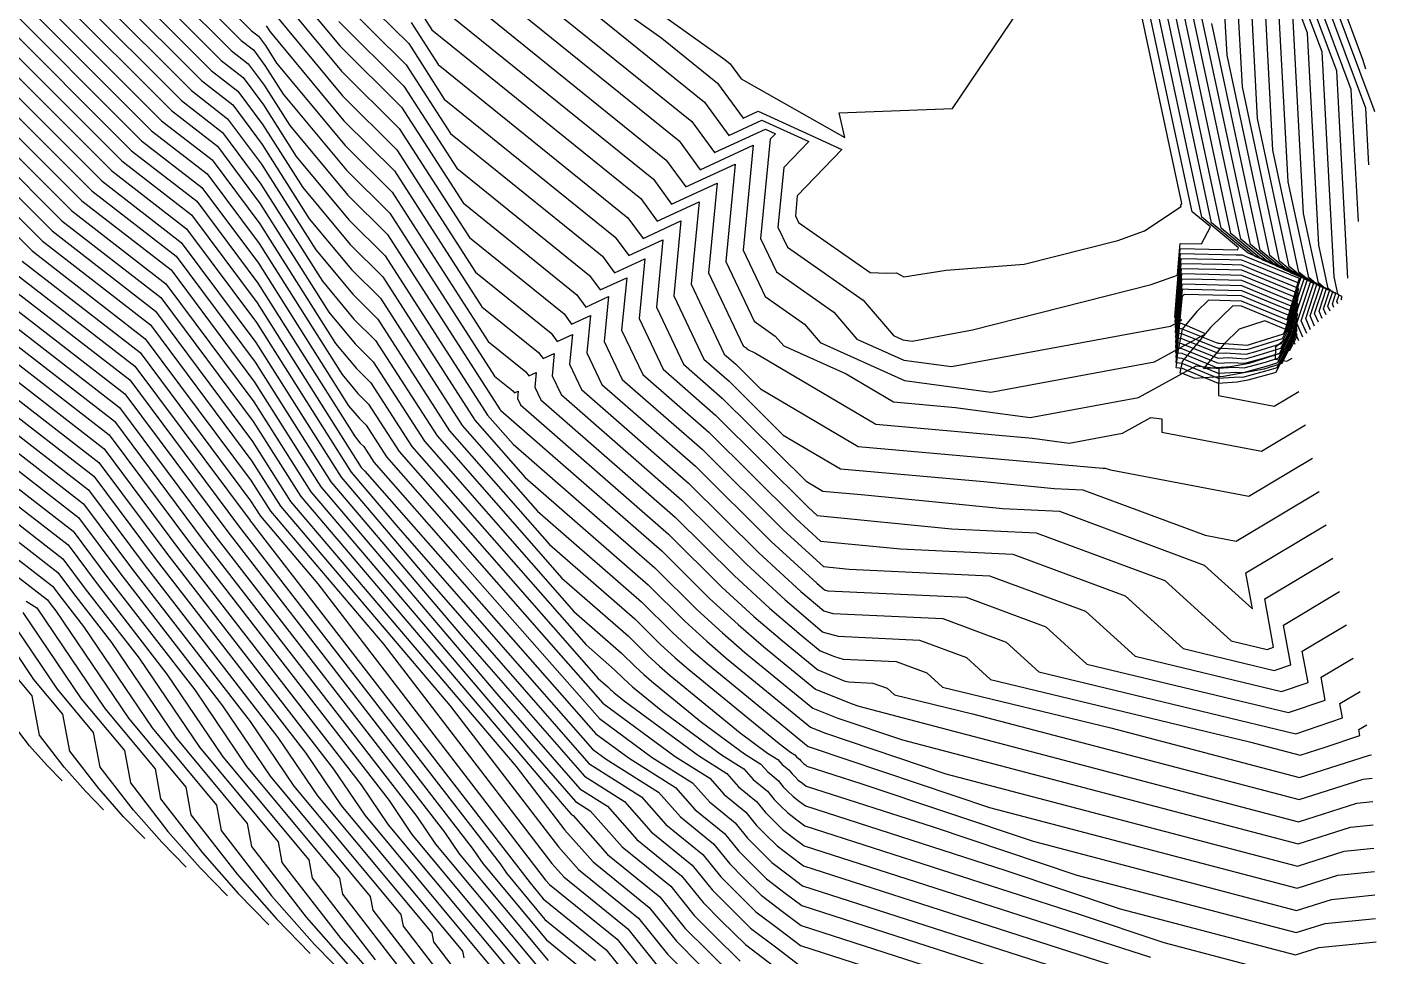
# Model space of a CAD drawing. Header units: metres. Extents: x -113 to 31, y -63 to 51.
# Drawn here: x -25.6 to 18.87, y -47.71 to -17.07 of the extents above; entities that cross this region are included whole.
import ezdxf

# ---------------------------------------------------------------- set-up
doc = ezdxf.new("R2010")
doc.units = ezdxf.units.M

msp = doc.modelspace()

# ---------------------------------------------------------------- linework, layer by layer
for p, q in [((18.052, -19.126), (12.873, -5.27)), ((18.534, -19.744), (13.088, -5.174)), ((18.805, -19.798), (13.302, -5.077)), ((18.436, -18.14), (13.517, -4.981)), ((16.607, -17.273), (12.229, -5.56)), ((17.089, -17.891), (12.444, -5.463)), ((17.571, -18.508), (12.658, -5.367)), ((12.466, -22.891), (9.414, -8.599)), ((12.805, -23.161), (9.919, -9.644)), ((13.125, -23.342), (10.423, -10.688)), ((13.446, -23.523), (10.928, -11.732)), ((13.766, -23.703), (11.433, -12.776)), ((-9.744, -13.027), (-2.601, -18.137)), ((-10.35, -13.377), (-4.671, -17.439)), ((13.956, -17.997), (13.717, -13.565)), ((14.086, -23.884), (11.937, -13.82)), ((14.461, -19.041), (14.199, -14.183)), ((-29.653, -14.302), (-22.477, -21.481)), ((-28.864, -14.432), (-22.149, -21.15)), ((-28.04, -14.597), (-21.821, -20.819)), ((4.907, -19.76), (8.446, -14.494)), ((-29.793, -14.82), (-22.806, -21.811)), ((-27.216, -14.762), (-21.493, -20.489)), ((-26.392, -14.928), (-21.165, -20.158)), ((-25.569, -15.093), (-20.837, -19.827)), ((-12.671, -14.875), (-4.528, -21.455)), ((14.407, -24.065), (12.442, -14.865)), ((14.965, -20.085), (14.68, -14.801)), ((-29.933, -15.339), (-23.134, -22.142)), ((-24.745, -15.259), (-20.508, -19.497)), ((-23.921, -15.424), (-20.18, -19.166)), ((-15.299, -15.352), (-13.018, -17.617)), ((-10.883, -15.345), (-4.107, -20.821)), ((15.47, -21.13), (15.162, -15.419)), ((-30.074, -15.858), (-23.462, -22.473)), ((-23.097, -15.589), (-19.852, -18.835)), ((-22.273, -15.755), (-19.524, -18.505)), ((-21.449, -15.92), (-19.196, -18.174)), ((14.727, -24.246), (12.947, -15.909)), ((-30.214, -16.376), (-23.79, -22.803)), ((-20.625, -16.086), (-18.868, -17.844)), ((-19.801, -16.251), (-18.54, -17.513)), ((-18.977, -16.416), (-18.211, -17.182)), ((-17.071, -16.316), (-15.236, -18.522)), ((-16.635, -16.071), (-15.277, -17.704)), ((-15.36, -16.068), (-13.096, -18.317)), ((-12.862, -16.219), (-12.258, -17.159)), ((-12.465, -16.017), (-4.949, -22.09)), ((-8.813, -16.043), (-3.686, -20.186)), ((15.975, -22.174), (15.644, -16.037)), ((-30.354, -16.895), (-24.118, -23.134)), ((-17.506, -16.56), (-15.194, -19.34)), ((-15.319, -16.886), (-13.174, -19.016)), ((-6.742, -16.741), (-3.265, -19.551)), ((16.479, -23.218), (16.126, -16.655)), ((-18.211, -17.182), (-17.967, -17.372)), ((-17.716, -17.027), (-17.587, -17.231)), ((-17.587, -17.231), (-15.153, -20.158)), ((-12.94, -16.918), (-12.051, -18.301)), ((-12.258, -17.159), (-5.37, -22.725)), ((15.047, -24.427), (13.451, -16.953)), ((16.984, -24.262), (16.607, -17.273)), ((-30.495, -17.413), (-24.446, -23.464)), ((-18.54, -17.513), (-18.136, -17.826)), ((-17.967, -17.372), (-17.738, -17.68)), ((-17.738, -17.68), (-17.372, -18.258)), ((-15.277, -17.704), (-13.251, -19.716)), ((-13.018, -17.617), (-11.844, -19.443)), ((-4.671, -17.439), (-2.844, -18.916)), ((-30.635, -17.932), (-24.774, -23.795)), ((-19.196, -18.174), (-18.476, -18.733)), ((-18.868, -17.844), (-18.306, -18.279)), ((-18.136, -17.826), (-17.759, -18.333)), ((-2.601, -18.137), (-2.423, -18.281)), ((15.367, -24.607), (13.956, -17.997)), ((17.488, -25.306), (17.089, -17.891)), ((18.535, -18.463), (18.436, -18.14)), ((-30.775, -18.45), (-25.103, -24.126)), ((-19.524, -18.505), (-18.645, -19.186)), ((-18.306, -18.279), (-17.78, -18.985)), ((-17.759, -18.333), (-17.156, -19.285)), ((-17.372, -18.258), (-15.111, -20.976)), ((-15.236, -18.522), (-13.329, -20.415)), ((-13.096, -18.317), (-11.638, -20.585)), ((-12.051, -18.301), (-5.791, -23.36)), ((-2.423, -18.281), (-2.059, -18.779)), ((17.939, -25.349), (17.571, -18.508)), ((-30.916, -18.969), (-25.431, -24.456)), ((-19.852, -18.835), (-18.815, -19.64)), ((-18.476, -18.733), (-17.801, -19.638)), ((-17.78, -18.985), (-16.94, -20.313)), ((-13.174, -19.016), (-11.431, -21.728)), ((-2.844, -18.916), (-1.997, -20.076)), ((-2.059, -18.779), (1.357, -20.708)), ((15.688, -24.788), (14.461, -19.041)), ((-20.508, -19.497), (-19.154, -20.547)), ((-20.18, -19.166), (-18.985, -20.093)), ((-18.645, -19.186), (-17.823, -20.291)), ((-17.156, -19.285), (-15.07, -21.794)), ((-15.194, -19.34), (-13.407, -21.114)), ((-11.844, -19.443), (-6.212, -23.995)), ((-3.265, -19.551), (-2.468, -20.642)), ((18.287, -23.481), (18.052, -19.126)), ((-20.837, -19.827), (-19.324, -21)), ((-18.815, -19.64), (-17.844, -20.944)), ((-17.801, -19.638), (-16.725, -21.34)), ((-13.251, -19.716), (-11.224, -22.87)), ((-1.997, -20.076), (-1.499, -19.846)), ((-1.499, -19.846), (1.262, -21.104)), ((1.177, -19.894), (4.907, -19.76)), ((1.357, -20.708), (1.177, -19.894)), ((18.635, -21.613), (18.534, -19.744)), ((18.824, -19.862), (18.805, -19.798)), ((-21.165, -20.158), (-19.494, -21.454)), ((-18.985, -20.093), (-17.865, -21.597)), ((-17.823, -20.291), (-16.509, -22.367)), ((-16.94, -20.313), (-15.028, -22.612)), ((-15.153, -20.158), (-13.485, -21.814)), ((-13.329, -20.415), (-11.017, -24.012)), ((-3.686, -20.186), (-2.939, -21.209)), ((-2.939, -21.209), (-1.26, -20.434)), ((-2.468, -20.642), (-1.379, -20.14)), ((-1.379, -20.14), (0.169, -20.845)), ((-1.26, -20.434), (-0.925, -20.586)), ((16.008, -24.969), (14.965, -20.085)), ((-21.821, -20.819), (-19.833, -22.361)), ((-21.493, -20.489), (-19.663, -21.908)), ((-19.154, -20.547), (-17.886, -22.25)), ((-11.638, -20.585), (-6.633, -24.63)), ((-4.107, -20.821), (-3.41, -21.775)), ((-1.104, -20.772), (-1.418, -24.047)), ((-0.925, -20.586), (-1.104, -20.772)), ((0.169, -20.845), (-0.657, -21.705)), ((-22.149, -21.15), (-20.003, -22.815)), ((-19.324, -21), (-17.908, -22.903)), ((-17.844, -20.944), (-16.293, -23.395)), ((-16.725, -21.34), (-14.987, -23.429)), ((-15.111, -20.976), (-13.563, -22.513)), ((-13.407, -21.114), (-10.811, -25.154)), ((-3.41, -21.775), (-1.659, -20.967)), ((-1.659, -20.967), (-1.991, -24.424)), ((1.262, -21.104), (-0.21, -22.638)), ((16.328, -25.15), (15.47, -21.13)), ((-22.477, -21.481), (-20.172, -23.268)), ((-19.494, -21.454), (-17.929, -23.555)), ((-17.865, -21.597), (-16.077, -24.422)), ((-11.431, -21.728), (-7.054, -25.265)), ((-4.528, -21.455), (-3.881, -22.342)), ((-3.881, -22.342), (-2.255, -21.591)), ((-2.255, -21.591), (-2.563, -24.801)), ((-0.657, -21.705), (-0.846, -23.67)), ((-23.134, -22.142), (-20.512, -24.175)), ((-22.806, -21.811), (-20.342, -23.722)), ((-19.663, -21.908), (-17.95, -24.208)), ((-15.07, -21.794), (-13.641, -23.213)), ((-13.485, -21.814), (-10.604, -26.296)), ((-4.949, -22.09), (-4.352, -22.908)), ((-4.352, -22.908), (-2.851, -22.216)), ((-2.851, -22.216), (-3.136, -25.178)), ((16.649, -25.33), (15.975, -22.174)), ((-23.462, -22.473), (-20.681, -24.629)), ((-19.833, -22.361), (-17.972, -24.861)), ((-17.886, -22.25), (-15.862, -25.449)), ((-16.509, -22.367), (-14.945, -24.247)), ((-15.028, -22.612), (-13.718, -23.912)), ((-13.563, -22.513), (-10.397, -27.438)), ((-0.21, -22.638), (-0.273, -23.293)), ((-23.79, -22.803), (-20.851, -25.082)), ((-20.003, -22.815), (-17.993, -25.514)), ((-17.908, -22.903), (-15.646, -26.477)), ((-11.224, -22.87), (-7.475, -25.899)), ((-5.37, -22.725), (-4.823, -23.475)), ((-4.823, -23.475), (-3.447, -22.84)), ((-3.447, -22.84), (-3.708, -25.555)), ((11.239, -23.79), (12.444, -22.989)), ((12.419, -22.969), (12.455, -22.914)), ((12.444, -22.989), (12.419, -22.969)), ((12.455, -22.914), (12.466, -22.891)), ((-24.446, -23.464), (-21.19, -25.99)), ((-24.118, -23.134), (-21.021, -25.536)), ((-20.172, -23.268), (-18.014, -26.167)), ((-17.929, -23.555), (-15.43, -27.504)), ((-16.293, -23.395), (-14.904, -25.065)), ((-14.987, -23.429), (-13.796, -24.611)), ((-13.641, -23.213), (-10.19, -28.581)), ((-5.791, -23.36), (-5.294, -24.041)), ((-5.294, -24.041), (-4.044, -23.464)), ((-4.044, -23.464), (-4.281, -25.932)), ((-0.273, -23.293), (-0.169, -23.513)), ((-0.169, -23.513), (2.189, -25.166)), ((13.408, -23.664), (12.805, -23.161)), ((14.336, -24.353), (13.125, -23.342)), ((14.654, -24.532), (13.446, -23.523)), ((16.969, -25.511), (16.479, -23.218)), ((-24.774, -23.795), (-21.36, -26.443)), ((-20.342, -23.722), (-18.035, -26.82)), ((-13.718, -23.912), (-10.001, -29.696)), ((-6.212, -23.995), (-5.765, -24.608)), ((-0.846, -23.67), (-0.534, -24.328)), ((10.353, -24.108), (11.239, -23.79)), ((13.12, -24.221), (13.408, -23.664)), ((14.886, -24.639), (13.766, -23.703)), ((15.118, -24.745), (14.086, -23.884)), ((-25.431, -24.456), (-21.699, -27.35)), ((-25.103, -24.126), (-21.53, -26.897)), ((-20.512, -24.175), (-18.057, -27.473)), ((-17.95, -24.208), (-15.215, -28.531)), ((-16.077, -24.422), (-14.862, -25.883)), ((-14.945, -24.247), (-13.874, -25.311)), ((-11.017, -24.012), (-7.896, -26.534)), ((-5.765, -24.608), (-4.64, -24.089)), ((-4.64, -24.089), (-4.853, -26.309)), ((-1.991, -24.424), (-1.264, -25.959)), ((-1.418, -24.047), (-0.899, -25.144)), ((-0.534, -24.328), (1.967, -26.082)), ((7.268, -24.894), (10.353, -24.108)), ((12.329, -25.249), (12.398, -24.32)), ((12.387, -24.677), (12.416, -24.374)), ((12.398, -24.32), (12.409, -24.206)), ((12.409, -24.206), (13.12, -24.221)), ((12.416, -24.374), (14.304, -24.414)), ((14.304, -24.414), (14.336, -24.353)), ((15.35, -24.852), (14.407, -24.065)), ((15.582, -24.959), (14.727, -24.246)), ((15.813, -25.066), (15.047, -24.427)), ((17.289, -25.692), (16.984, -24.262)), ((-25.759, -24.787), (-21.869, -27.804)), ((-20.681, -24.629), (-18.078, -28.125)), ((-17.972, -24.861), (-14.999, -29.559)), ((-13.796, -24.611), (-10.418, -29.868)), ((-6.633, -24.63), (-6.235, -25.174)), ((-6.235, -25.174), (-5.236, -24.713)), ((-5.236, -24.713), (-5.426, -26.686)), ((-2.563, -24.801), (-1.628, -26.775)), ((4.695, -25.091), (7.268, -24.894)), ((12.24, -26.653), (12.387, -24.677)), ((12.438, -24.878), (12.354, -25.748)), ((12.431, -24.71), (12.365, -25.391)), ((12.376, -25.034), (12.424, -24.542)), ((12.424, -24.542), (14.255, -24.581)), ((14.031, -24.744), (12.431, -24.71)), ((13.807, -24.907), (12.438, -24.878)), ((14.449, -24.755), (14.031, -24.744)), ((14.255, -24.581), (14.45, -24.586)), ((14.718, -24.866), (14.449, -24.755)), ((14.45, -24.586), (14.576, -24.638)), ((14.576, -24.638), (16.329, -25.355)), ((16.42, -25.259), (14.654, -24.532)), ((16.323, -25.523), (14.718, -24.866)), ((16.522, -25.313), (14.886, -24.639)), ((16.625, -25.366), (15.118, -24.745)), ((16.727, -25.42), (15.35, -24.852)), ((16.045, -25.173), (15.367, -24.607)), ((16.277, -25.28), (15.688, -24.788)), ((-26.087, -25.118), (-22.039, -28.257)), ((-20.851, -25.082), (-18.099, -28.778)), ((-14.904, -25.065), (-13.952, -26.01)), ((-13.874, -25.311), (-10.834, -30.041)), ((-10.811, -25.154), (-8.317, -27.169)), ((-7.054, -25.265), (-6.706, -25.741)), ((-6.706, -25.741), (-5.832, -25.338)), ((-5.832, -25.338), (-5.998, -27.063)), ((-3.136, -25.178), (-1.993, -27.59)), ((-0.899, -25.144), (1.001, -26.475)), ((2.189, -25.166), (2.739, -25.191)), ((2.739, -25.191), (3.061, -25.178)), ((3.061, -25.178), (3.302, -25.31)), ((3.302, -25.31), (4.695, -25.091)), ((11.452, -25.564), (12.329, -25.249)), ((12.243, -26.817), (12.376, -25.034)), ((12.453, -25.213), (12.331, -26.462)), ((12.445, -25.046), (12.342, -26.105)), ((13.583, -25.07), (12.445, -25.046)), ((13.359, -25.233), (12.453, -25.213)), ((14.444, -25.263), (13.359, -25.233)), ((14.445, -25.094), (13.583, -25.07)), ((14.447, -24.925), (13.807, -24.907)), ((15.143, -25.551), (14.444, -25.263)), ((15.001, -25.323), (14.445, -25.094)), ((14.859, -25.095), (14.447, -24.925)), ((16.318, -25.691), (14.859, -25.095)), ((16.312, -25.859), (15.001, -25.323)), ((16.83, -25.474), (15.582, -24.959)), ((16.932, -25.527), (15.813, -25.066)), ((15.934, -26.716), (16.42, -25.259)), ((15.961, -26.995), (16.522, -25.313)), ((16.509, -25.387), (16.008, -24.969)), ((17.035, -25.581), (16.045, -25.173)), ((17.137, -25.634), (16.277, -25.28)), ((16.74, -25.494), (16.328, -25.15)), ((16.972, -25.601), (16.649, -25.33)), ((17.609, -25.873), (17.488, -25.306)), ((-26.743, -25.779), (-22.378, -29.164)), ((-26.415, -25.448), (-22.208, -28.711)), ((-21.021, -25.536), (-18.12, -29.431)), ((-17.993, -25.514), (-14.783, -30.586)), ((-15.862, -25.449), (-14.821, -26.701)), ((-3.708, -25.555), (-2.617, -27.858)), ((5.57, -27.062), (11.452, -25.564)), ((12.365, -25.391), (12.246, -26.981)), ((12.354, -25.748), (12.249, -27.145)), ((12.474, -25.717), (12.298, -27.534)), ((12.467, -25.549), (12.309, -27.176)), ((12.46, -25.381), (12.32, -26.819)), ((13.134, -25.396), (12.46, -25.381)), ((12.91, -25.559), (12.467, -25.549)), ((12.686, -25.722), (12.474, -25.717)), ((14.439, -25.771), (12.686, -25.722)), ((14.441, -25.602), (12.91, -25.559)), ((14.442, -25.432), (13.134, -25.396)), ((15.569, -26.236), (14.439, -25.771)), ((15.427, -26.008), (14.441, -25.602)), ((15.285, -25.779), (14.442, -25.432)), ((16.306, -26.027), (15.143, -25.551)), ((16.301, -26.195), (15.285, -25.779)), ((15.872, -27.079), (16.323, -25.523)), ((15.907, -27.104), (16.318, -25.691)), ((16.329, -25.355), (15.934, -26.716)), ((16.108, -26.916), (16.625, -25.366)), ((16.255, -26.837), (16.727, -25.42)), ((16.402, -26.757), (16.83, -25.474)), ((17.24, -25.688), (16.509, -25.387)), ((16.549, -26.678), (16.932, -25.527)), ((16.695, -26.599), (17.035, -25.581)), ((17.342, -25.742), (16.74, -25.494)), ((16.842, -26.519), (17.137, -25.634)), ((17.204, -25.707), (16.969, -25.511)), ((17.445, -25.795), (16.972, -25.601)), ((16.989, -26.44), (17.24, -25.688)), ((17.136, -26.361), (17.342, -25.742)), ((17.547, -25.849), (17.204, -25.707)), ((17.436, -25.814), (17.289, -25.692)), ((-27.072, -26.11), (-22.548, -29.618)), ((-21.19, -25.99), (-18.142, -30.084)), ((-18.014, -26.167), (-14.581, -31.593)), ((-14.862, -25.883), (-14.03, -26.71)), ((-13.952, -26.01), (-11.251, -30.213)), ((-7.475, -25.899), (-7.177, -26.307)), ((-7.177, -26.307), (-6.429, -25.962)), ((-6.429, -25.962), (-6.571, -27.44)), ((-4.281, -25.932), (-3.289, -28.025)), ((-1.264, -25.959), (0.034, -26.869)), ((1.967, -26.082), (2.962, -27.248)), ((12.342, -26.105), (12.253, -27.309)), ((12.468, -26.028), (12.287, -27.891)), ((12.481, -25.961), (12.468, -26.028)), ((12.518, -25.916), (12.481, -25.961)), ((12.548, -25.887), (12.518, -25.916)), ((14.438, -25.94), (12.548, -25.887)), ((13.347, -26.079), (12.965, -26.45)), ((14.436, -26.109), (13.347, -26.079)), ((15.853, -26.692), (14.436, -26.109)), ((15.711, -26.464), (14.438, -25.94)), ((16.295, -26.363), (15.427, -26.008)), ((15.943, -27.129), (16.312, -25.859)), ((15.979, -27.154), (16.306, -26.027)), ((16.015, -27.179), (16.301, -26.195)), ((17.283, -26.281), (17.445, -25.795)), ((17.43, -26.202), (17.547, -25.849)), ((17.48, -26.318), (17.43, -26.202)), ((17.65, -25.903), (17.436, -25.814)), ((17.576, -26.123), (17.65, -25.903)), ((17.608, -26.195), (17.576, -26.123)), ((17.667, -25.921), (17.609, -25.873)), ((17.752, -25.956), (17.667, -25.921)), ((17.723, -26.043), (17.752, -25.956)), ((17.736, -26.072), (17.723, -26.043)), ((-27.4, -26.44), (-22.717, -30.072)), ((-21.36, -26.443), (-18.163, -30.737)), ((-15.646, -26.477), (-14.779, -27.519)), ((-10.604, -26.296), (-8.738, -27.804)), ((-7.896, -26.534), (-7.648, -26.874)), ((-7.648, -26.874), (-7.025, -26.586)), ((-7.025, -26.586), (-7.143, -27.817)), ((-4.853, -26.309), (-3.961, -28.192)), ((1.001, -26.475), (1.756, -27.361)), ((12.288, -26.661), (12.24, -26.653)), ((12.331, -26.462), (12.256, -27.473)), ((12.462, -26.735), (12.288, -26.661)), ((12.965, -26.45), (12.48, -27.034)), ((14.147, -26.27), (13.411, -26.984)), ((14.435, -26.278), (14.147, -26.27)), ((15.995, -26.921), (14.435, -26.278)), ((16.289, -26.53), (15.569, -26.236)), ((16.284, -26.698), (15.711, -26.464)), ((16.051, -27.204), (16.295, -26.363)), ((16.087, -27.229), (16.289, -26.53)), ((16.712, -27.054), (16.549, -26.678)), ((16.84, -26.932), (16.695, -26.599)), ((16.968, -26.809), (16.842, -26.519)), ((17.096, -26.686), (16.989, -26.44)), ((17.224, -26.563), (17.136, -26.361)), ((17.352, -26.44), (17.283, -26.281)), ((-28.056, -27.102), (-23.057, -30.979)), ((-27.728, -26.771), (-22.887, -30.525)), ((-21.53, -26.897), (-18.184, -31.39)), ((-18.035, -26.82), (-14.913, -31.753)), ((-14.821, -26.701), (-14.108, -27.409)), ((-14.03, -26.71), (-11.667, -30.386)), ((-5.998, -27.063), (-5.305, -28.526)), ((-5.426, -26.686), (-4.633, -28.359)), ((-1.628, -26.775), (-0.933, -27.262)), ((0.034, -26.869), (0.55, -27.474)), ((3.582, -27.428), (5.57, -27.062)), ((4.876, -28.269), (12.089, -26.941)), ((12.089, -26.941), (12.462, -26.735)), ((12.442, -26.848), (12.243, -26.817)), ((12.246, -26.981), (12.424, -27.008)), ((12.32, -26.819), (12.259, -27.637)), ((12.48, -27.034), (12.31, -27.892)), ((12.424, -27.008), (12.448, -27.012)), ((12.444, -26.848), (12.442, -26.848)), ((12.64, -26.927), (12.444, -26.848)), ((12.448, -27.012), (13.603, -27.478)), ((13.411, -26.984), (12.479, -28.106)), ((13.25, -27.188), (12.64, -26.927)), ((14.357, -27.033), (13.857, -27.517)), ((15.204, -26.765), (14.357, -27.033)), ((16.137, -27.149), (15.204, -26.765)), ((15.788, -27.346), (15.907, -27.104)), ((15.818, -27.187), (15.872, -27.079)), ((16.278, -26.866), (15.853, -26.692)), ((16.2, -27.546), (15.961, -26.995)), ((16.272, -27.034), (15.995, -26.921)), ((16.328, -27.423), (16.108, -26.916)), ((16.122, -27.253), (16.284, -26.698)), ((16.158, -27.278), (16.278, -26.866)), ((16.194, -27.303), (16.272, -27.034)), ((16.456, -27.3), (16.255, -26.837)), ((16.584, -27.177), (16.402, -26.757)), ((-28.384, -27.432), (-23.226, -31.432)), ((-21.699, -27.35), (-18.205, -32.043)), ((-18.057, -27.473), (-15.246, -31.914)), ((-15.43, -27.504), (-14.738, -28.337)), ((-14.779, -27.519), (-14.185, -28.108)), ((-14.108, -27.409), (-12.084, -30.558)), ((-10.397, -27.438), (-9.159, -28.439)), ((-8.317, -27.169), (-8.119, -27.441)), ((-8.119, -27.441), (-7.621, -27.211)), ((-7.621, -27.211), (-7.716, -28.194)), ((-6.571, -27.44), (-5.977, -28.693)), ((-0.933, -27.262), (-0.656, -27.587)), ((0.55, -27.474), (3.33, -28.723)), ((1.756, -27.361), (3.299, -28.054)), ((2.962, -27.248), (3.268, -27.386)), ((3.268, -27.386), (3.582, -27.428)), ((11.563, -28.116), (13.25, -27.188)), ((12.249, -27.145), (12.406, -27.169)), ((12.253, -27.309), (12.387, -27.33)), ((12.256, -27.473), (12.369, -27.49)), ((12.309, -27.176), (12.262, -27.801)), ((12.298, -27.534), (12.266, -27.965)), ((12.369, -27.49), (12.457, -27.504)), ((12.387, -27.33), (12.454, -27.34)), ((12.406, -27.169), (12.451, -27.176)), ((12.451, -27.176), (13.483, -27.593)), ((12.454, -27.34), (13.364, -27.707)), ((12.457, -27.504), (13.245, -27.822)), ((13.857, -27.517), (13.182, -28.33)), ((13.603, -27.478), (13.66, -27.502)), ((13.66, -27.502), (13.706, -27.499)), ((13.706, -27.499), (14.63, -27.558)), ((14.63, -27.558), (14.694, -27.54)), ((14.694, -27.54), (15.818, -27.187)), ((14.801, -27.656), (15.788, -27.346)), ((14.907, -27.771), (15.757, -27.505)), ((15.925, -27.329), (15.55, -27.624)), ((15.575, -28.456), (16.158, -27.278)), ((15.605, -28.298), (16.122, -27.253)), ((15.635, -28.139), (16.087, -27.229)), ((15.666, -27.98), (16.051, -27.204)), ((15.696, -27.822), (16.015, -27.179)), ((15.727, -27.663), (15.979, -27.154)), ((15.757, -27.505), (15.943, -27.129)), ((15.77, -28.16), (16.194, -27.303)), ((16.072, -27.669), (15.925, -27.329)), ((16.031, -27.729), (16.23, -27.328)), ((16.267, -27.202), (16.137, -27.149)), ((16.23, -27.328), (16.267, -27.202)), ((-28.712, -27.763), (-23.396, -31.886)), ((-21.869, -27.804), (-18.227, -32.695)), ((-8.738, -27.804), (-8.59, -28.007)), ((-8.59, -28.007), (-8.217, -27.835)), ((-8.217, -27.835), (-8.288, -28.571)), ((-7.143, -27.817), (-6.649, -28.86)), ((-2.617, -27.858), (-2.237, -28.19)), ((-1.993, -27.59), (-1.899, -27.656)), ((-1.899, -27.656), (-1.862, -27.7)), ((-1.862, -27.7), (-1.585, -27.824)), ((-1.585, -27.824), (2.38, -30.172)), ((-0.656, -27.587), (1.397, -28.509)), ((12.259, -27.637), (12.351, -27.651)), ((12.262, -27.801), (12.332, -27.812)), ((12.266, -27.965), (12.314, -27.973)), ((12.287, -27.891), (12.269, -28.129)), ((12.31, -27.892), (12.276, -28.248)), ((12.314, -27.973), (12.467, -27.996)), ((12.332, -27.812), (12.464, -27.832)), ((12.351, -27.651), (12.461, -27.668)), ((12.461, -27.668), (13.125, -27.936)), ((12.464, -27.832), (13.006, -28.051)), ((12.467, -27.996), (12.887, -28.165)), ((13.125, -27.936), (13.662, -28.161)), ((13.245, -27.822), (13.661, -27.996)), ((13.364, -27.707), (13.661, -27.832)), ((13.483, -27.593), (13.661, -27.667)), ((13.661, -27.667), (13.801, -27.657)), ((13.661, -27.832), (13.896, -27.816)), ((13.661, -27.996), (13.99, -27.974)), ((13.801, -27.657), (14.608, -27.708)), ((13.896, -27.816), (14.587, -27.859)), ((13.99, -27.974), (14.566, -28.01)), ((14.545, -28.161), (15.119, -28.003)), ((14.566, -28.01), (15.013, -27.887)), ((14.587, -27.859), (14.907, -27.771)), ((14.608, -27.708), (14.801, -27.656)), ((14.687, -28.155), (16.031, -27.729)), ((15.013, -27.887), (15.727, -27.663)), ((15.119, -28.003), (15.696, -27.822)), ((15.225, -28.119), (15.666, -27.98)), ((15.55, -27.624), (15.545, -28.02)), ((15.928, -28.093), (16.098, -27.991)), ((-29.369, -28.424), (-23.735, -32.793)), ((-29.04, -28.094), (-23.566, -32.339)), ((-22.039, -28.257), (-18.248, -33.348)), ((-18.078, -28.125), (-15.579, -32.075)), ((-14.738, -28.337), (-14.263, -28.808)), ((-14.185, -28.108), (-12.5, -30.73)), ((-9.159, -28.439), (-9.061, -28.574)), ((-7.716, -28.194), (-7.321, -29.027)), ((-4.633, -28.359), (-2.903, -29.871)), ((-3.961, -28.192), (-2.681, -29.311)), ((-3.289, -28.025), (-2.459, -28.75)), ((-2.237, -28.19), (-1.418, -29.004)), ((3.299, -28.054), (4.876, -28.269)), ((6.169, -29.11), (11.563, -28.116)), ((11.037, -29.292), (12.942, -28.244)), ((12.269, -28.129), (12.296, -28.133)), ((12.276, -28.248), (12.272, -28.293)), ((12.272, -28.293), (12.277, -28.294)), ((12.277, -28.294), (12.474, -28.324)), ((12.296, -28.133), (12.471, -28.16)), ((12.479, -28.106), (12.406, -28.477)), ((12.471, -28.16), (12.767, -28.28)), ((12.474, -28.324), (12.648, -28.394)), ((12.648, -28.394), (13.663, -28.82)), ((12.767, -28.28), (13.663, -28.655)), ((12.887, -28.165), (13.662, -28.49)), ((12.942, -28.244), (13.688, -28.328)), ((13.006, -28.051), (13.662, -28.326)), ((13.182, -28.33), (14.059, -28.268)), ((13.662, -28.161), (14.085, -28.132)), ((13.662, -28.326), (14.18, -28.29)), ((13.662, -28.49), (14.275, -28.448)), ((13.688, -28.328), (13.676, -29.228)), ((14.059, -28.268), (14.313, -28.218)), ((14.085, -28.132), (14.545, -28.161)), ((14.18, -28.29), (14.523, -28.312)), ((14.275, -28.448), (14.502, -28.462)), ((14.313, -28.218), (14.687, -28.155)), ((14.385, -28.481), (15.184, -28.345)), ((14.481, -28.613), (15.437, -28.35)), ((14.502, -28.462), (15.331, -28.234)), ((14.523, -28.312), (15.225, -28.119)), ((15.184, -28.345), (15.77, -28.16)), ((15.331, -28.234), (15.635, -28.139)), ((15.437, -28.35), (15.605, -28.298)), ((15.543, -28.466), (15.575, -28.456)), ((15.545, -28.02), (15.928, -28.093)), ((-29.697, -28.755), (-23.905, -33.246)), ((-22.208, -28.711), (-18.626, -33.522)), ((-18.099, -28.778), (-15.911, -32.236)), ((-15.215, -28.531), (-14.696, -29.155)), ((-14.263, -28.808), (-12.917, -30.903)), ((-10.19, -28.581), (-9.58, -29.074)), ((-9.061, -28.574), (-8.814, -28.46)), ((-8.814, -28.46), (-8.861, -28.948)), ((-8.288, -28.571), (-7.993, -29.194)), ((-6.649, -28.86), (-3.569, -31.551)), ((-5.977, -28.693), (-3.347, -30.991)), ((-5.305, -28.526), (-3.125, -30.431)), ((-2.459, -28.75), (-0.669, -30.529)), ((1.397, -28.509), (2.962, -29.435)), ((3.33, -28.723), (6.169, -29.11)), ((12.406, -28.477), (12.477, -28.488)), ((12.477, -28.488), (12.529, -28.509)), ((12.529, -28.509), (12.88, -28.656)), ((12.88, -28.656), (13.841, -28.587)), ((13.663, -28.655), (14.37, -28.606)), ((13.663, -28.82), (14.293, -28.776)), ((13.841, -28.587), (14.385, -28.481)), ((14.293, -28.776), (14.457, -28.744)), ((14.37, -28.606), (14.481, -28.613)), ((14.457, -28.744), (14.653, -28.711)), ((14.653, -28.711), (15.543, -28.466)), ((-30.025, -29.085), (-24.075, -33.7)), ((-22.378, -29.164), (-19.015, -33.681)), ((-14.696, -29.155), (-14.341, -29.507)), ((-9.58, -29.074), (-9.532, -29.14)), ((-9.532, -29.14), (-9.41, -29.084)), ((-9.41, -29.084), (-9.433, -29.324)), ((-9.433, -29.324), (-9.336, -29.528)), ((-8.861, -28.948), (-8.664, -29.361)), ((-7.993, -29.194), (-4.012, -32.672)), ((-7.321, -29.027), (-3.791, -32.111)), ((-2.681, -29.311), (0.08, -32.054)), ((-1.418, -29.004), (1.798, -30.908)), ((7.463, -29.95), (11.037, -29.292)), ((13.676, -29.228), (15.511, -29.576)), ((15.511, -29.576), (16.322, -29.09)), ((-30.681, -29.747), (-24.414, -34.607)), ((-30.353, -29.416), (-24.244, -34.154)), ((-22.548, -29.618), (-19.403, -33.841)), ((-18.12, -29.431), (-16.244, -32.397)), ((-14.999, -29.559), (-14.655, -29.973)), ((-14.341, -29.507), (-13.333, -31.075)), ((-10.001, -29.696), (-9.978, -29.722)), ((-9.978, -29.722), (-4.678, -34.352)), ((-9.336, -29.528), (-4.456, -33.792)), ((-8.664, -29.361), (-4.234, -33.232)), ((2.962, -29.435), (5.002, -29.615)), ((5.002, -29.615), (7.463, -29.95)), ((-31.009, -30.077), (-24.584, -35.061)), ((-22.717, -30.072), (-19.792, -34.001)), ((-18.142, -30.084), (-16.576, -32.558)), ((-14.655, -29.973), (-14.419, -30.207)), ((-14.419, -30.207), (-13.75, -31.248)), ((-11.251, -30.213), (-8.775, -33.035)), ((-10.834, -30.041), (-9.176, -31.931)), ((-10.418, -29.868), (-9.577, -30.826)), ((-2.903, -29.871), (0.154, -32.908)), ((2.38, -30.172), (7.549, -30.626)), ((10.511, -30.468), (11.446, -29.953)), ((11.446, -29.953), (11.812, -29.994)), ((11.812, -29.994), (11.806, -30.436)), ((15.094, -31.06), (16.546, -30.19)), ((-31.338, -30.408), (-24.753, -35.514)), ((-22.887, -30.525), (-20.18, -34.16)), ((-14.783, -30.586), (-14.613, -30.79)), ((-12.084, -30.558), (-7.973, -35.244)), ((-11.667, -30.386), (-8.374, -34.139)), ((-3.125, -30.431), (-0.253, -33.284)), ((-0.669, -30.529), (1.216, -31.645)), ((7.549, -30.626), (8.757, -30.791)), ((8.757, -30.791), (10.511, -30.468)), ((11.806, -30.436), (15.094, -31.06)), ((-31.666, -30.739), (-24.923, -35.968)), ((-23.057, -30.979), (-20.569, -34.32)), ((-18.163, -30.737), (-16.909, -32.719)), ((-14.613, -30.79), (-14.497, -30.906)), ((-14.497, -30.906), (-14.166, -31.42)), ((-13.333, -31.075), (-6.77, -38.557)), ((-12.917, -30.903), (-7.171, -37.452)), ((-12.5, -30.73), (-7.572, -36.348)), ((-9.577, -30.826), (-4.9, -34.912)), ((-3.347, -30.991), (-0.66, -33.66)), ((1.798, -30.908), (9.863, -31.617)), ((-23.226, -31.432), (-20.957, -34.48)), ((-18.184, -31.39), (-17.242, -32.879)), ((-14.166, -31.42), (-11.406, -34.566)), ((-13.75, -31.248), (-8.162, -37.617)), ((-3.569, -31.551), (-1.067, -34.036)), ((14.676, -32.544), (16.771, -31.289)), ((-23.396, -31.886), (-21.346, -34.639)), ((-15.246, -31.914), (-12.329, -35.346)), ((-14.913, -31.753), (-13.437, -33.49)), ((-14.581, -31.593), (-14.546, -31.633)), ((-14.546, -31.633), (-14.467, -31.724)), ((-14.467, -31.724), (-6.844, -40.381)), ((-9.176, -31.931), (-5.122, -35.472)), ((1.216, -31.645), (5.943, -32.06)), ((9.863, -31.617), (9.944, -31.625)), ((9.944, -31.625), (9.977, -31.627)), ((9.977, -31.627), (10.117, -31.679)), ((10.117, -31.679), (14.676, -32.544)), ((-23.566, -32.339), (-21.734, -34.799)), ((-18.205, -32.043), (-17.574, -33.04)), ((-16.244, -32.397), (-9.002, -40.916)), ((-15.911, -32.236), (-10.111, -39.06)), ((-15.579, -32.075), (-11.22, -37.203)), ((-3.791, -32.111), (-1.474, -34.412)), ((0.08, -32.054), (0.634, -32.381)), ((0.634, -32.381), (2.023, -32.503)), ((5.943, -32.06), (8.255, -32.29)), ((8.255, -32.29), (9.208, -32.335)), ((9.208, -32.335), (13.24, -33.834)), ((14.259, -34.028), (16.995, -32.388)), ((-23.735, -32.793), (-22.123, -34.958)), ((-18.227, -32.695), (-17.907, -33.201)), ((-17.242, -32.879), (-11.656, -39.45)), ((-16.909, -32.719), (-9.479, -41.46)), ((-16.576, -32.558), (-7.893, -42.773)), ((-4.012, -32.672), (-1.881, -34.789)), ((2.023, -32.503), (6.567, -32.955)), ((-23.905, -33.246), (-22.511, -35.118)), ((-18.248, -33.348), (-18.239, -33.362)), ((-17.907, -33.201), (-16.011, -35.432)), ((-17.574, -33.04), (-13.833, -37.441)), ((-8.775, -33.035), (-5.344, -36.033)), ((-4.234, -33.232), (-2.288, -35.165)), ((-0.253, -33.284), (0.554, -34.023)), ((0.154, -32.908), (0.452, -33.18)), ((0.452, -33.18), (4.878, -33.62)), ((6.567, -32.955), (8.439, -33.043)), ((8.439, -33.043), (13.208, -34.817)), ((-24.075, -33.7), (-22.9, -35.278)), ((-19.015, -33.681), (-10.92, -44.152)), ((-18.626, -33.522), (-10.005, -44.674)), ((-18.239, -33.362), (-18.188, -33.423)), ((-18.188, -33.423), (-17.76, -33.98)), ((-13.437, -33.49), (-10.073, -37.347)), ((-4.456, -33.792), (-2.695, -35.541)), ((-0.66, -33.66), (0.656, -34.866)), ((4.878, -33.62), (7.67, -33.751)), ((7.67, -33.751), (11.901, -35.325)), ((14.58, -35.069), (17.219, -33.487)), ((-24.244, -34.154), (-23.288, -35.437)), ((-20.18, -34.16), (-13.666, -42.587)), ((-19.792, -34.001), (-12.75, -43.109)), ((-19.403, -33.841), (-11.835, -43.63)), ((-17.76, -33.98), (-9.089, -45.196)), ((-8.374, -34.139), (-5.566, -36.593)), ((-1.067, -34.036), (0.431, -35.409)), ((0.554, -34.023), (3.19, -34.285)), ((13.24, -33.834), (14.259, -34.028)), ((-24.414, -34.607), (-23.677, -35.597)), ((-21.346, -34.639), (-16.411, -41.022)), ((-20.957, -34.48), (-15.496, -41.544)), ((-20.569, -34.32), (-14.581, -42.065)), ((-11.406, -34.566), (-6.732, -39.874)), ((-4.678, -34.352), (-3.102, -35.917)), ((-1.474, -34.412), (-0.087, -35.684)), ((3.19, -34.285), (6.901, -34.459)), ((6.901, -34.459), (10.594, -35.833)), ((15.199, -35.931), (17.444, -34.586)), ((-24.584, -35.061), (-24.066, -35.757)), ((-22.511, -35.118), (-19.157, -39.457)), ((-22.123, -34.958), (-18.242, -39.979)), ((-21.734, -34.799), (-17.327, -40.5)), ((-4.9, -34.912), (-3.51, -36.293)), ((-1.881, -34.789), (-0.605, -35.958)), ((0.656, -34.866), (1.501, -34.95)), ((1.501, -34.95), (6.132, -35.168)), ((13.208, -34.817), (14.799, -36.258)), ((14.799, -36.258), (14.58, -35.069)), ((-24.753, -35.514), (-24.454, -35.916)), ((-23.288, -35.437), (-20.988, -38.413)), ((-22.9, -35.278), (-20.072, -38.935)), ((-16.011, -35.432), (-8.508, -45.207)), ((-12.329, -35.346), (-7.078, -41.367)), ((-7.973, -35.244), (-5.788, -37.153)), ((-5.122, -35.472), (-3.917, -36.67)), ((-2.695, -35.541), (-1.641, -36.508)), ((-2.288, -35.165), (-1.123, -36.233)), ((0.431, -35.409), (0.689, -35.632)), ((6.132, -35.168), (9.287, -36.341)), ((11.901, -35.325), (14.097, -37.315)), ((-25.63, -36.005), (-25.277, -36.229)), ((-24.923, -35.968), (-24.843, -36.076)), ((-24.454, -35.916), (-23.733, -36.848)), ((-24.066, -35.757), (-22.818, -37.37)), ((-23.677, -35.597), (-21.903, -37.892)), ((-3.102, -35.917), (-2.159, -36.782)), ((-0.605, -35.958), (0.536, -36.942)), ((-0.087, -35.684), (0.661, -36.329)), ((0.689, -35.632), (0.794, -35.662)), ((0.794, -35.662), (5.363, -35.876)), ((5.363, -35.876), (7.98, -36.849)), ((10.594, -35.833), (12.511, -37.57)), ((15.493, -37.527), (15.199, -35.931)), ((15.819, -36.794), (17.668, -35.685)), ((-25.738, -36.38), (-23.811, -39.228)), ((-25.277, -36.229), (-23.032, -39.548)), ((-24.843, -36.076), (-24.649, -36.327)), ((-24.649, -36.327), (-22.254, -39.867)), ((-7.572, -36.348), (-6.01, -37.713)), ((-5.344, -36.033), (-4.324, -37.046)), ((-3.51, -36.293), (-2.677, -37.057)), ((-1.123, -36.233), (-0.081, -37.131)), ((0.661, -36.329), (0.964, -36.414)), ((0.964, -36.414), (4.593, -36.584)), ((9.287, -36.341), (10.924, -37.825)), ((-25.368, -38.589), (-26.659, -36.68)), ((-24.589, -38.908), (-26.198, -36.53)), ((-23.733, -36.848), (-21.475, -40.187)), ((-5.566, -36.593), (-4.731, -37.422)), ((-3.917, -36.67), (-3.195, -37.331)), ((-2.159, -36.782), (-1.315, -37.509)), ((-1.641, -36.508), (-0.698, -37.32)), ((4.593, -36.584), (6.673, -37.357)), ((7.98, -36.849), (9.338, -38.08)), ((16.061, -38.108), (15.819, -36.794)), ((16.438, -37.656), (17.892, -36.785)), ((-11.22, -37.203), (-7.225, -41.784)), ((-10.073, -37.347), (-6.956, -40.888)), ((-5.788, -37.153), (-5.138, -37.798)), ((-4.324, -37.046), (-3.713, -37.606)), ((-3.195, -37.331), (-2.55, -37.887)), ((-2.677, -37.057), (-1.933, -37.698)), ((-0.698, -37.32), (0.466, -38.276)), ((-0.081, -37.131), (0.545, -37.645)), ((0.536, -36.942), (0.624, -37.014)), ((0.624, -37.014), (0.691, -37.041)), ((0.691, -37.041), (1.134, -37.166)), ((1.134, -37.166), (3.824, -37.292)), ((3.824, -37.292), (5.365, -37.865)), ((14.097, -37.315), (15.278, -37.6)), ((-22.818, -37.37), (-20.696, -40.507)), ((-13.833, -37.441), (-8.295, -44.657)), ((-8.162, -37.617), (-6.621, -39.367)), ((-7.171, -37.452), (-6.231, -38.273)), ((-6.01, -37.713), (-5.545, -38.174)), ((-4.731, -37.422), (-4.231, -37.88)), ((-3.713, -37.606), (-3.167, -38.076)), ((-1.933, -37.698), (0.307, -39.538)), ((-1.315, -37.509), (0.387, -38.907)), ((0.545, -37.645), (1.016, -37.837)), ((6.673, -37.357), (7.752, -38.335)), ((12.511, -37.57), (15.514, -38.295)), ((15.278, -37.6), (15.493, -37.527)), ((16.628, -38.69), (16.438, -37.656)), ((-21.903, -37.892), (-19.918, -40.826)), ((-5.545, -38.174), (-5.267, -38.429)), ((-5.138, -37.798), (-4.749, -38.155)), ((-4.749, -38.155), (-4.401, -38.455)), ((-4.231, -37.88), (-3.784, -38.266)), ((-3.167, -38.076), (0.149, -40.799)), ((-2.55, -37.887), (0.228, -40.168)), ((1.016, -37.837), (1.305, -37.918)), ((1.305, -37.918), (3.055, -38)), ((3.055, -38), (4.058, -38.373)), ((5.365, -37.865), (6.165, -38.59)), ((9.338, -38.08), (15.986, -39.684)), ((10.924, -37.825), (15.75, -38.99)), ((15.514, -38.295), (16.061, -38.108)), ((17.058, -38.518), (18.116, -37.884)), ((-25.428, -39.132), (-26.146, -38.269)), ((-24.415, -39.734), (-25.368, -38.589)), ((-20.988, -38.413), (-19.139, -41.146)), ((-6.77, -38.557), (-6.453, -38.833)), ((-6.231, -38.273), (-5.952, -38.551)), ((-5.952, -38.551), (-5.785, -38.704)), ((-5.267, -38.429), (-5.018, -38.644)), ((-5.018, -38.644), (-3.365, -40.002)), ((-4.401, -38.455), (-2.088, -40.354)), ((-3.784, -38.266), (-0.811, -40.706)), ((0.466, -38.276), (1.341, -38.633)), ((1.341, -38.633), (1.475, -38.67)), ((1.475, -38.67), (2.286, -38.708)), ((4.058, -38.373), (4.579, -38.845)), ((6.165, -38.59), (14.692, -40.648)), ((7.752, -38.335), (16.222, -40.379)), ((17.196, -39.271), (17.058, -38.518)), ((-23.402, -40.335), (-24.589, -38.908)), ((-20.072, -38.935), (-18.361, -41.466)), ((-10.111, -39.06), (-7.373, -42.2)), ((-6.453, -38.833), (-6.359, -38.927)), ((-6.359, -38.927), (-6.303, -38.978)), ((-6.303, -38.978), (-6.253, -39.022)), ((-6.253, -39.022), (-5.918, -39.297)), ((-5.785, -38.704), (-5.635, -38.833)), ((-5.635, -38.833), (-4.641, -39.649)), ((0.387, -38.907), (1.562, -39.386)), ((2.286, -38.708), (2.751, -38.881)), ((2.751, -38.881), (2.992, -39.1)), ((2.992, -39.1), (5.565, -39.721)), ((4.579, -38.845), (10.129, -40.184)), ((15.75, -38.99), (16.628, -38.69)), ((17.677, -39.381), (18.341, -38.983)), ((-25.188, -40.429), (-25.428, -39.132)), ((-23.811, -39.228), (-22.389, -40.936)), ((-23.032, -39.548), (-21.376, -41.537)), ((-19.157, -39.457), (-17.582, -41.785)), ((-11.656, -39.45), (-8.082, -44.108)), ((-6.621, -39.367), (-4.229, -41.132)), ((-5.918, -39.297), (-3.469, -41.103)), ((0.307, -39.538), (1.123, -39.87)), ((1.562, -39.386), (1.817, -39.472)), ((1.817, -39.472), (16.315, -43.283)), ((15.986, -39.684), (17.196, -39.271)), ((17.764, -39.853), (17.677, -39.381)), ((-25.511, -40.778), (-26.187, -39.904)), ((-24.189, -40.953), (-24.415, -39.734)), ((-22.254, -39.867), (-20.363, -42.139)), ((-18.242, -39.979), (-16.804, -42.105)), ((-6.732, -39.874), (-4.988, -41.161)), ((-4.641, -39.649), (-2.71, -41.074)), ((-3.365, -40.002), (-1.95, -41.045)), ((1.123, -39.87), (3.254, -40.586)), ((5.565, -39.721), (16.332, -42.551)), ((16.222, -40.379), (17.764, -39.853)), ((-24.372, -41.484), (-25.188, -40.429)), ((-23.19, -41.478), (-23.402, -40.335)), ((-21.475, -40.187), (-19.35, -42.74)), ((-6.844, -40.381), (-5.748, -41.19)), ((-2.088, -40.354), (-1.19, -41.016)), ((0.228, -40.168), (0.683, -40.354)), ((0.683, -40.354), (4.691, -41.7)), ((10.129, -40.184), (16.349, -41.819)), ((17.195, -40.822), (18.332, -40.434)), ((18.296, -40.243), (18.565, -40.082)), ((18.332, -40.434), (18.296, -40.243)), ((-24.934, -41.432), (-25.511, -40.778)), ((-20.696, -40.507), (-18.337, -43.341)), ((-19.918, -40.826), (-17.324, -43.943)), ((-17.327, -40.5), (-16.025, -42.425)), ((-6.956, -40.888), (-6.507, -41.219)), ((-0.811, -40.706), (-0.431, -40.987)), ((0.149, -40.799), (0.244, -40.838)), ((0.244, -40.838), (6.128, -42.814)), ((3.254, -40.586), (16.298, -44.015)), ((14.692, -40.648), (16.365, -41.088)), ((16.365, -41.088), (17.195, -40.822)), ((-23.233, -42.191), (-24.189, -40.953)), ((-22.389, -40.936), (-22.191, -42.002)), ((-19.139, -41.146), (-16.311, -44.544)), ((-16.411, -41.022), (-15.246, -42.744)), ((-9.002, -40.916), (-7.52, -42.616)), ((-6.507, -41.219), (-4.782, -42.31)), ((-5.748, -41.19), (-4.22, -42.156)), ((-4.988, -41.161), (-3.658, -42.002)), ((-4.229, -41.132), (-3.096, -41.848)), ((-3.469, -41.103), (-2.534, -41.694)), ((-2.71, -41.074), (-1.972, -41.541)), ((-1.95, -41.045), (-1.41, -41.387)), ((-1.19, -41.016), (-0.848, -41.233)), ((-0.848, -41.233), (-0.705, -41.395)), ((-0.431, -40.987), (-0.286, -41.079)), ((-0.286, -41.079), (-0.225, -41.148)), ((-0.225, -41.148), (-0.133, -41.223)), ((-0.133, -41.223), (-0.088, -41.278)), ((-0.088, -41.278), (-0.05, -41.316)), ((-0.05, -41.316), (0, -41.365)), ((16.349, -41.819), (18.651, -41.083)), ((18.651, -41.083), (18.723, -41.076)), ((-24.439, -41.939), (-24.934, -41.432)), ((-23.675, -42.275), (-24.372, -41.484)), ((-22.093, -42.897), (-23.19, -41.478)), ((-21.376, -41.537), (-21.193, -42.527)), ((-18.361, -41.466), (-15.298, -45.145)), ((-17.582, -41.785), (-14.285, -45.747)), ((-15.496, -41.544), (-14.468, -43.064)), ((-9.479, -41.46), (-7.869, -43.558)), ((-7.225, -41.784), (-5.906, -42.618)), ((-7.078, -41.367), (-5.344, -42.464)), ((-2.534, -41.694), (-2.144, -42.137)), ((-1.972, -41.541), (-1.664, -41.889)), ((-1.41, -41.387), (-1.185, -41.642)), ((-1.185, -41.642), (-0.841, -41.921)), ((-0.705, -41.395), (-0.487, -41.572)), ((-0.487, -41.572), (-0.381, -41.703)), ((-0.381, -41.703), (-0.291, -41.793)), ((-0.291, -41.793), (-0.175, -41.908)), ((0, -41.365), (0.058, -41.41)), ((0.058, -41.41), (0.111, -41.45)), ((0.111, -41.45), (1.886, -42.021)), ((4.691, -41.7), (16.281, -44.746)), ((-22.415, -43.118), (-23.233, -42.191)), ((-22.191, -42.002), (-20.954, -43.604)), ((-20.363, -42.139), (-20.194, -43.052)), ((-16.804, -42.105), (-13.272, -46.348)), ((-14.581, -42.065), (-13.689, -43.384)), ((-7.373, -42.2), (-6.468, -42.772)), ((-4.22, -42.156), (-3.584, -42.879)), ((-3.658, -42.002), (-3.104, -42.631)), ((-3.096, -41.848), (-2.624, -42.384)), ((-2.144, -42.137), (-1.549, -42.62)), ((-1.664, -41.889), (-1.195, -42.271)), ((-0.841, -41.921), (-0.674, -42.128)), ((-0.674, -42.128), (-0.532, -42.27)), ((-0.175, -41.908), (-0.036, -42.014)), ((-0.036, -42.014), (0.087, -42.107)), ((0.087, -42.107), (4.274, -43.454)), ((1.886, -42.021), (7.565, -43.928)), ((16.332, -42.551), (18.442, -41.877)), ((18.442, -41.877), (18.741, -41.847)), ((-23.076, -42.887), (-23.675, -42.275)), ((-21.193, -42.527), (-19.814, -44.31)), ((-16.025, -42.425), (-12.259, -46.949)), ((-13.666, -42.587), (-12.911, -43.703)), ((-7.52, -42.616), (-7.031, -42.926)), ((-5.906, -42.618), (-5.023, -43.62)), ((-5.344, -42.464), (-4.543, -43.373)), ((-4.782, -42.31), (-4.063, -43.126)), ((-3.104, -42.631), (-2.257, -43.318)), ((-2.624, -42.384), (-1.903, -42.969)), ((-1.549, -42.62), (-1.26, -42.978)), ((-1.195, -42.271), (-0.967, -42.553)), ((-0.967, -42.553), (-0.773, -42.746)), ((-0.532, -42.27), (-0.35, -42.451)), ((-0.35, -42.451), (-0.131, -42.617)), ((-0.131, -42.617), (0.063, -42.764)), ((16.315, -43.283), (18.232, -42.67)), ((18.232, -42.67), (18.759, -42.617)), ((-21.713, -43.835), (-22.415, -43.118)), ((-21.156, -43.96), (-22.093, -42.897)), ((-20.194, -43.052), (-18.675, -45.017)), ((-19.35, -42.74), (-19.195, -43.576)), ((-15.246, -42.744), (-11.246, -47.551)), ((-14.468, -43.064), (-10.233, -48.152)), ((-12.75, -43.109), (-12.132, -44.023)), ((-7.893, -42.773), (-7.667, -43.032)), ((-7.667, -43.032), (-7.593, -43.079)), ((-7.593, -43.079), (-6.462, -44.362)), ((-7.031, -42.926), (-5.982, -44.115)), ((-6.468, -42.772), (-5.503, -43.868)), ((-4.063, -43.126), (-2.965, -44.017)), ((-3.584, -42.879), (-2.611, -43.668)), ((-1.903, -42.969), (-1.554, -43.403)), ((-1.26, -42.978), (-1.015, -43.223)), ((-0.773, -42.746), (-0.524, -42.994)), ((-0.524, -42.994), (-0.225, -43.221)), ((0.063, -42.764), (6.662, -44.887)), ((6.128, -42.814), (16.264, -45.478)), ((-19.195, -43.576), (-17.536, -45.723)), ((-18.337, -43.341), (-18.196, -44.101)), ((-13.689, -43.384), (-9.219, -48.753)), ((-7.869, -43.558), (-6.942, -44.609)), ((-4.543, -43.373), (-3.319, -44.366)), ((-2.257, -43.318), (-1.847, -43.828)), ((-1.554, -43.403), (-1.256, -43.699)), ((-1.015, -43.223), (-0.699, -43.537)), ((-0.699, -43.537), (-0.32, -43.824)), ((-0.225, -43.221), (0.039, -43.422)), ((0.039, -43.422), (9.05, -46.32)), ((4.274, -43.454), (9.002, -45.041)), ((16.298, -44.015), (18.023, -43.463)), ((18.023, -43.463), (18.777, -43.388)), ((-20.351, -44.783), (-21.156, -43.96)), ((-20.954, -43.604), (-19.896, -44.803)), ((-17.324, -43.943), (-17.197, -44.625)), ((-12.911, -43.703), (-8.317, -49.221)), ((-11.835, -43.63), (-11.353, -44.342)), ((-5.503, -43.868), (-4.027, -45.065)), ((-5.023, -43.62), (-3.673, -44.715)), ((-2.965, -44.017), (-2.433, -44.677)), ((-2.611, -43.668), (-2.14, -44.252)), ((-1.847, -43.828), (-1.497, -44.176)), ((-1.256, -43.699), (-0.873, -44.08)), ((-0.32, -43.824), (0.016, -44.079)), ((7.565, -43.928), (16.248, -46.21)), ((-19.814, -44.31), (-18.637, -45.646)), ((-18.196, -44.101), (-16.396, -46.43)), ((-12.132, -44.023), (-8.37, -48.542)), ((-11.353, -44.342), (-8.423, -47.863)), ((-10.92, -44.152), (-10.575, -44.662)), ((-8.082, -44.108), (-7.422, -44.857)), ((-6.462, -44.362), (-4.735, -45.763)), ((-5.982, -44.115), (-4.381, -45.414)), ((-3.319, -44.366), (-2.726, -45.102)), ((-2.14, -44.252), (-1.738, -44.653)), ((-1.497, -44.176), (-1.048, -44.623)), ((-0.873, -44.08), (-0.415, -44.428)), ((-0.415, -44.428), (-0.008, -44.737)), ((0.016, -44.079), (11.438, -47.754)), ((16.281, -44.746), (17.814, -44.256)), ((17.814, -44.256), (18.795, -44.158)), ((-19.896, -44.803), (-18.988, -45.732)), ((-17.197, -44.625), (-15.257, -47.136)), ((-16.311, -44.544), (-16.198, -45.15)), ((-10.575, -44.662), (-8.476, -47.183)), ((-10.005, -44.674), (-9.796, -44.982)), ((-8.295, -44.657), (-7.902, -45.104)), ((-7.422, -44.857), (-5.443, -46.462)), ((-6.942, -44.609), (-5.089, -46.112)), ((-3.673, -44.715), (-3.019, -45.527)), ((-2.433, -44.677), (-1.98, -45.129)), ((-1.738, -44.653), (-1.223, -45.166)), ((-1.048, -44.623), (-0.509, -45.032)), ((-0.008, -44.737), (13.826, -49.187)), ((6.662, -44.887), (10.439, -46.155)), ((-18.675, -45.017), (-17.377, -46.488)), ((-16.198, -45.15), (-14.118, -47.842)), ((-15.298, -45.145), (-15.2, -45.675)), ((-9.796, -44.982), (-8.529, -46.504)), ((-9.089, -45.196), (-9.018, -45.301)), ((-9.018, -45.301), (-8.582, -45.825)), ((-8.508, -45.207), (-8.381, -45.351)), ((-8.381, -45.351), (-6.151, -47.16)), ((-7.902, -45.104), (-5.797, -46.811)), ((-4.027, -45.065), (-3.312, -45.952)), ((-2.726, -45.102), (-2.221, -45.606)), ((-1.98, -45.129), (-1.397, -45.709)), ((-1.223, -45.166), (-0.604, -45.635)), ((-0.509, -45.032), (-0.032, -45.394)), ((9.002, -45.041), (16.231, -46.942)), ((16.264, -45.478), (17.605, -45.05)), ((17.605, -45.05), (18.813, -44.929)), ((-18.637, -45.646), (-17.625, -46.68)), ((-17.536, -45.723), (-16.118, -47.331)), ((-15.2, -45.675), (-12.978, -48.549)), ((-14.285, -45.747), (-14.201, -46.199)), ((-4.735, -45.763), (-3.899, -46.802)), ((-4.381, -45.414), (-3.606, -46.377)), ((-3.019, -45.527), (-2.462, -46.083)), ((-2.221, -45.606), (-1.572, -46.252)), ((-1.397, -45.709), (-0.699, -46.239)), ((-0.604, -45.635), (-0.055, -46.051)), ((-0.032, -45.394), (16.124, -50.591)), ((17.396, -45.843), (18.831, -45.699)), ((-14.201, -46.199), (-11.839, -49.255)), ((-8.582, -45.825), (-6.505, -47.509)), ((-5.089, -46.112), (-4.192, -47.227)), ((-3.312, -45.952), (-2.703, -46.559)), ((-2.462, -46.083), (-1.746, -46.795)), ((-0.699, -46.239), (-0.079, -46.709)), ((-0.055, -46.051), (15.296, -50.99)), ((10.439, -46.155), (16.214, -47.673)), ((16.248, -46.21), (17.396, -45.843)), ((-17.377, -46.488), (-16.262, -47.628)), ((-16.396, -46.43), (-14.858, -48.174)), ((-13.272, -46.348), (-13.202, -46.724)), ((-8.529, -46.504), (-6.859, -47.859)), ((-5.443, -46.462), (-4.485, -47.651)), ((-3.606, -46.377), (-2.945, -47.036)), ((-2.703, -46.559), (-1.921, -47.337)), ((-1.572, -46.252), (-0.793, -46.843)), ((9.05, -46.32), (11.876, -47.269)), ((16.231, -46.942), (17.187, -46.636)), ((17.187, -46.636), (18.849, -46.47)), ((-13.202, -46.724), (-10.699, -49.962)), ((-12.259, -46.949), (-12.203, -47.248)), ((-5.797, -46.811), (-4.778, -48.076)), ((-3.899, -46.802), (-3.186, -47.512)), ((-2.945, -47.036), (-2.096, -47.88)), ((-1.746, -46.795), (-0.888, -47.446)), ((-0.793, -46.843), (-0.103, -47.366)), ((-0.079, -46.709), (14.469, -51.389)), ((-16.118, -47.331), (-14.9, -48.576)), ((-15.257, -47.136), (-13.599, -49.016)), ((-12.203, -47.248), (-9.56, -50.668)), ((-11.246, -47.551), (-11.204, -47.773)), ((-8.476, -47.183), (-7.213, -48.208)), ((-6.505, -47.509), (-5.365, -48.926)), ((-6.151, -47.16), (-5.071, -48.501)), ((-4.192, -47.227), (-3.427, -47.989)), ((-3.186, -47.512), (-2.27, -48.423)), ((-1.921, -47.337), (-0.982, -48.05)), ((-0.888, -47.446), (-0.126, -48.024)), ((-0.103, -47.366), (13.641, -51.788)), ((11.876, -47.269), (16.197, -48.405)), ((16.214, -47.673), (16.978, -47.429)), ((16.978, -47.429), (18.867, -47.24)), ((-4.485, -47.651), (-3.669, -48.466))]:
    msp.add_line(p, q)

doc.saveas('drawing.dxf')
